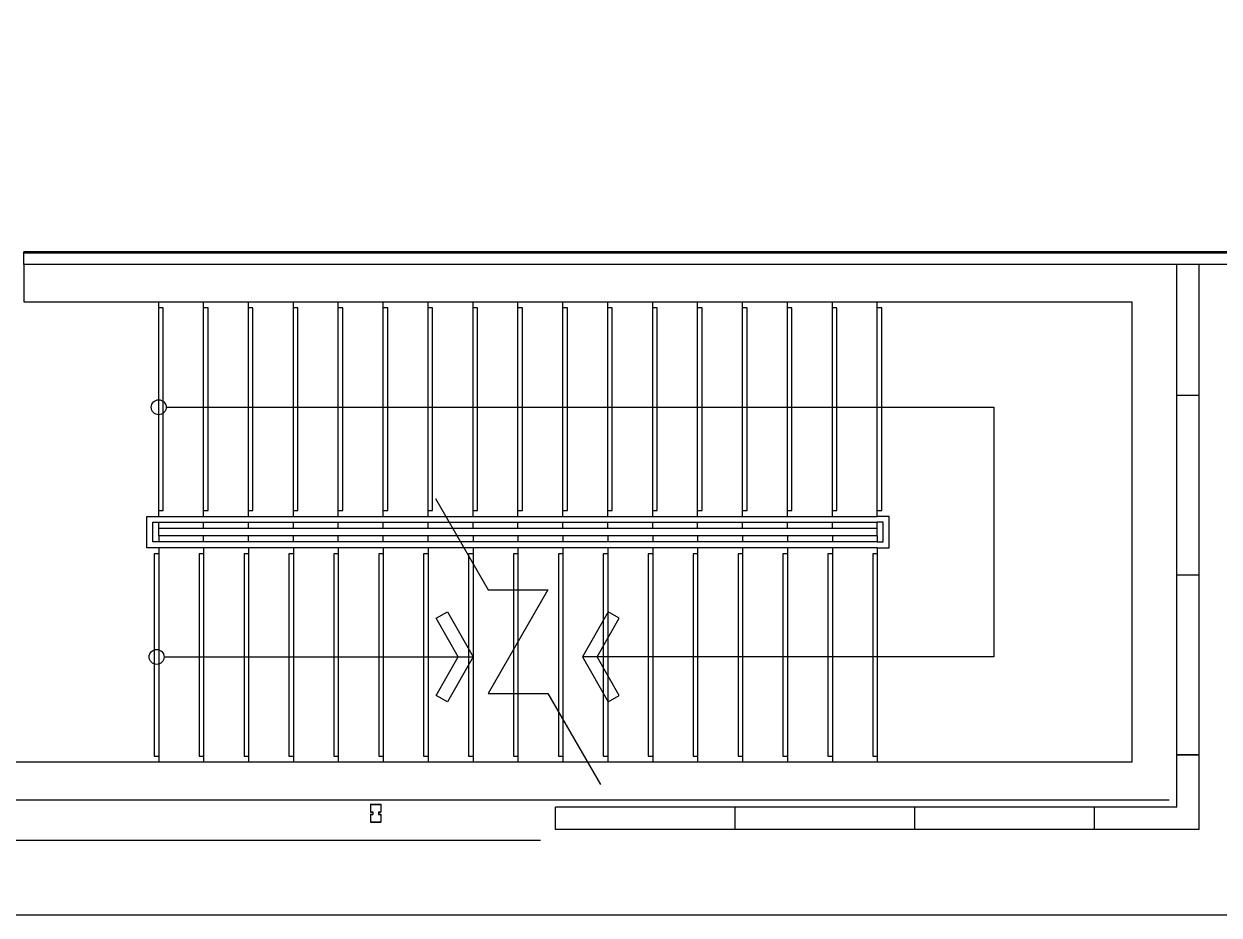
# Model space of a CAD drawing. Header units: millimetres. Extents: x 391350 to 515311, y -283575 to -199845.
# Drawn here: x 482083 to 490067, y -239526 to -233573 of the extents above; entities that cross this region are included whole.
import ezdxf

# ---------------------------------------------------------------- set-up
doc = ezdxf.new("R2010")
doc.units = ezdxf.units.MM

msp = doc.modelspace()

# ---------------------------------------------------------------- linework, layer by layer
at = {"color": 0}
for p, q in [((489933.6, -235095.3), (482083.6, -235095.3)), ((497933.6, -235095.3), (482083.6, -235095.3)), ((482083.6, -235179.8), (482083.6, -235095.3)), ((489933.6, -235104.8), (482083.6, -235104.8)), ((497983.6, -235104.8), (482083.6, -235104.8)), ((482083.6, -235179.8), (482083.6, -235429.8)), ((482433.6, -235179.8), (482083.6, -235179.8)), ((489783.6, -235179.8), (482083.6, -235179.8)), ((497983.6, -235179.8), (482083.6, -235179.8)), ((489783.6, -238804.8), (489783.6, -235179.8)), ((489933.6, -238954.8), (489933.6, -235179.8)), ((482083.6, -235429.8), (489483.6, -235429.8)), ((482983.6, -236862.3), (482983.6, -235429.8)), ((483283.6, -236862.3), (483283.6, -235429.8)), ((483583.6, -236862.3), (483583.6, -235429.8)), ((483883.6, -236862.3), (483883.6, -235429.8)), ((484183.6, -236862.3), (484183.6, -235429.8)), ((484483.6, -236862.3), (484483.6, -235429.8)), ((484783.6, -236862.3), (484783.6, -235429.8)), ((485083.6, -236862.3), (485083.6, -235429.8)), ((485383.6, -236862.3), (485383.6, -235429.8)), ((485683.6, -236862.3), (485683.6, -235429.8)), ((485983.6, -236862.3), (485983.6, -235429.8)), ((486283.6, -236862.3), (486283.6, -235429.8)), ((486583.6, -236862.3), (486583.6, -235429.8)), ((486883.6, -236862.3), (486883.6, -235429.8)), ((487183.6, -236862.3), (487183.6, -235429.8)), ((487483.6, -236862.3), (487483.6, -235429.8)), ((487783.6, -236862.3), (487783.6, -235429.8)), ((489483.6, -235429.8), (489483.6, -238504.8)), ((489933.6, -236054.8), (489783.6, -236054.8)), ((483033.6, -236133.6), (488562.6, -236133.6)), ((488562.6, -236133.6), (488562.6, -237801.1)), ((482983.6, -236862.3), (487783.6, -236862.3)), ((482943.6, -236902.3), (487783.6, -236902.3)), ((482983.6, -236942.3), (482983.6, -236902.3)), ((482983.6, -236942.3), (487783.6, -236942.3)), ((482983.6, -236992.3), (482983.6, -236942.3)), ((483283.6, -236942.3), (483283.6, -236902.3)), ((483583.6, -236942.3), (483583.6, -236902.3)), ((483883.6, -236942.3), (483883.6, -236902.3)), ((484183.6, -236942.3), (484183.6, -236902.3)), ((484483.6, -236942.3), (484483.6, -236902.3)), ((484783.6, -236942.3), (484783.6, -236902.3)), ((485083.6, -236942.3), (485083.6, -236902.3)), ((485383.6, -236942.3), (485383.6, -236902.3)), ((485683.6, -236942.3), (485683.6, -236902.3)), ((485983.6, -236942.3), (485983.6, -236902.3)), ((486283.6, -236942.3), (486283.6, -236902.3)), ((486583.6, -236942.3), (486583.6, -236902.3)), ((486883.6, -236942.3), (486883.6, -236902.3)), ((487183.6, -236942.3), (487183.6, -236902.3)), ((487483.6, -236942.3), (487483.6, -236902.3)), ((487783.6, -236942.3), (487783.6, -236902.3)), ((487783.6, -236992.3), (487783.6, -236942.3)), ((487783.6, -236992.3), (482983.6, -236992.3)), ((482983.6, -236992.3), (482983.6, -237032.3)), ((483283.6, -237032.3), (483283.6, -236992.3)), ((483583.6, -237032.3), (483583.6, -236992.3)), ((483883.6, -237032.3), (483883.6, -236992.3)), ((484183.6, -237032.3), (484183.6, -236992.3)), ((484483.6, -237032.3), (484483.6, -236992.3)), ((484783.6, -237032.3), (484783.6, -236992.3)), ((485083.6, -236992.3), (485083.6, -237032.3)), ((485383.6, -236992.3), (485383.6, -237032.3)), ((485683.6, -236992.3), (485683.6, -237032.3)), ((485983.6, -236992.3), (485983.6, -237032.3)), ((486283.6, -236992.3), (486283.6, -237032.3)), ((486583.6, -236992.3), (486583.6, -237032.3)), ((486883.6, -236992.3), (486883.6, -237032.3)), ((487183.6, -236992.3), (487183.6, -237032.3)), ((487483.6, -236992.3), (487483.6, -237032.3)), ((487783.6, -236992.3), (487783.6, -237032.3)), ((487783.6, -237072.3), (482903.6, -237072.3)), ((487783.6, -237032.3), (482943.6, -237032.3)), ((482983.6, -237072.3), (482983.6, -238504.8)), ((483283.6, -237072.3), (483283.6, -238504.8)), ((483583.6, -237072.3), (483583.6, -238504.8)), ((483883.6, -237072.3), (483883.6, -238504.8)), ((484183.6, -237072.3), (484183.6, -238504.8)), ((484483.6, -237072.3), (484483.6, -238504.8)), ((484783.6, -237072.3), (484783.6, -238504.8)), ((485083.6, -237072.3), (485083.6, -238504.8)), ((485383.6, -237072.3), (485383.6, -238504.8)), ((485683.6, -237072.3), (485683.6, -238504.8)), ((485983.6, -237072.3), (485983.6, -238504.8)), ((486283.6, -237072.3), (486283.6, -238504.8)), ((486583.6, -237072.3), (486583.6, -238504.8)), ((486883.6, -237072.3), (486883.6, -238504.8)), ((487183.6, -237072.3), (487183.6, -238504.8)), ((487483.6, -237072.3), (487483.6, -238504.8)), ((487783.6, -237072.3), (487783.6, -238504.8)), ((489933.6, -237254.8), (489783.6, -237254.8)), ((483020.2, -237801.1), (485083.6, -237801.1)), ((488562.6, -237801.1), (485813.6, -237801.1)), ((489783.6, -238454.8), (489933.6, -238454.8)), ((489933.6, -238454.8), (489783.6, -238454.8)), ((489483.6, -238504.8), (480983.6, -238504.8)), ((480733.6, -238754.8), (489733.6, -238754.8)), ((484398.4, -238784.8), (484398.4, -238837.3)), ((484398.4, -238784.8), (484468.4, -238784.8)), ((484468.4, -238784.8), (484468.4, -238837.3)), ((484398.4, -238837.3), (484413.4, -238837.3)), ((484398.4, -238852.3), (484398.4, -238904.8)), ((484398.4, -238852.3), (484413.4, -238852.3)), ((484399.6, -238786), (484399.6, -238836.1)), ((484399.6, -238786), (484467.2, -238786)), ((484399.6, -238836.1), (484414.6, -238836.1)), ((484399.6, -238853.5), (484399.6, -238903.6)), ((484399.6, -238853.5), (484414.6, -238853.5)), ((484413.4, -238837.3), (484413.4, -238852.3)), ((484414.6, -238836.1), (484414.6, -238853.5)), ((484452.2, -238836.1), (484452.2, -238853.5)), ((484452.2, -238836.1), (484467.2, -238836.1)), ((484452.2, -238853.5), (484467.2, -238853.5)), ((484453.4, -238837.3), (484468.4, -238837.3)), ((484453.4, -238837.3), (484453.4, -238852.3)), ((484453.4, -238852.3), (484468.4, -238852.3)), ((484467.2, -238786), (484467.2, -238836.1)), ((484467.2, -238853.5), (484467.2, -238903.6)), ((484468.4, -238852.3), (484468.4, -238904.8)), ((489783.6, -238804.8), (485633.6, -238804.8)), ((485633.6, -238954.8), (485633.6, -238804.8)), ((486833.6, -238954.8), (486833.6, -238804.8)), ((486833.6, -238954.8), (486833.6, -238804.8)), ((488033.6, -238954.8), (488033.6, -238804.8)), ((489233.6, -238954.8), (489233.6, -238804.8)), ((484398.4, -238904.8), (484468.4, -238904.8)), ((484399.6, -238903.6), (484467.2, -238903.6)), ((489933.6, -238954.8), (485633.6, -238954.8)), ((480933.6, -239024.8), (485533.6, -239024.8))]:
    msp.add_line(p, q, dxfattribs=at)
for points in [[(456688.9, -204650.4), (515311.2, -204650.4), (515311.2, -239525.6), (456688.9, -239525.6)], [(484911.8, -237500.4), (485083.6, -237801.1), (484911.8, -238101.8), (484837.7, -238058.6), (484984.9, -237801.1), (484837.7, -237543.5)], [(485985.5, -237500.4), (485813.6, -237801.1), (485985.5, -238101.8), (486059.6, -238058.6), (485912.4, -237801.1), (486059.6, -237543.5)]]:
    msp.add_lwpolyline(points, close=True, dxfattribs=at)
for points in [[(482983.6, -236822.3), (483013.6, -236822.3), (483013.6, -235469.8), (482983.6, -235469.8)], [(483283.6, -236822.3), (483313.6, -236822.3), (483313.6, -235469.8), (483283.6, -235469.8)], [(483583.6, -236822.3), (483613.6, -236822.3), (483613.6, -235469.8), (483583.6, -235469.8)], [(483883.6, -236822.3), (483913.6, -236822.3), (483913.6, -235469.8), (483883.6, -235469.8)], [(484183.6, -236822.3), (484213.6, -236822.3), (484213.6, -235469.8), (484183.6, -235469.8)], [(484483.6, -236822.3), (484513.6, -236822.3), (484513.6, -235469.8), (484483.6, -235469.8)], [(484783.6, -236822.3), (484813.6, -236822.3), (484813.6, -235469.8), (484783.6, -235469.8)], [(485083.6, -236822.3), (485113.6, -236822.3), (485113.6, -235469.8), (485083.6, -235469.8)], [(485383.6, -236822.3), (485413.6, -236822.3), (485413.6, -235469.8), (485383.6, -235469.8)], [(485683.6, -236822.3), (485713.6, -236822.3), (485713.6, -235469.8), (485683.6, -235469.8)], [(485983.6, -236822.3), (486013.6, -236822.3), (486013.6, -235469.8), (485983.6, -235469.8)], [(486283.6, -236822.3), (486313.6, -236822.3), (486313.6, -235469.8), (486283.6, -235469.8)], [(486583.6, -236822.3), (486613.6, -236822.3), (486613.6, -235469.8), (486583.6, -235469.8)], [(486883.6, -236822.3), (486913.6, -236822.3), (486913.6, -235469.8), (486883.6, -235469.8)], [(487183.6, -236822.3), (487213.6, -236822.3), (487213.6, -235469.8), (487183.6, -235469.8)], [(487483.6, -236822.3), (487513.6, -236822.3), (487513.6, -235469.8), (487483.6, -235469.8)], [(487783.6, -236822.3), (487813.6, -236822.3), (487813.6, -235469.8), (487783.6, -235469.8)], [(484832.4, -236744.2), (485183.6, -237352.6), (485583.6, -237352.6), (485183.6, -238045.4), (485583.6, -238045.4), (485934.9, -238653.8)], [(482983.6, -237072.3), (482903.6, -237072.3), (482903.6, -236862.3), (482983.6, -236862.3)], [(487783.6, -237072.3), (487863.6, -237072.3), (487863.6, -236862.3), (487783.6, -236862.3)], [(482983.6, -237032.3), (482943.6, -237032.3), (482943.6, -236902.3), (482983.6, -236902.3)], [(487783.6, -237032.3), (487823.6, -237032.3), (487823.6, -236902.3), (487783.6, -236902.3)], [(482983.6, -237112.3), (482953.6, -237112.3), (482953.6, -238464.8), (482983.6, -238464.8)], [(483283.6, -237112.3), (483253.6, -237112.3), (483253.6, -238464.8), (483283.6, -238464.8)], [(483583.6, -237112.3), (483553.6, -237112.3), (483553.6, -238464.8), (483583.6, -238464.8)], [(483883.6, -237112.3), (483853.6, -237112.3), (483853.6, -238464.8), (483883.6, -238464.8)], [(484183.6, -237112.3), (484153.6, -237112.3), (484153.6, -238464.8), (484183.6, -238464.8)], [(484483.6, -237112.3), (484453.6, -237112.3), (484453.6, -238464.8), (484483.6, -238464.8)], [(484783.6, -237112.3), (484753.6, -237112.3), (484753.6, -238464.8), (484783.6, -238464.8)], [(485083.6, -237112.3), (485053.6, -237112.3), (485053.6, -238464.8), (485083.6, -238464.8)], [(485383.6, -237112.3), (485353.6, -237112.3), (485353.6, -238464.8), (485383.6, -238464.8)], [(485683.6, -237112.3), (485653.6, -237112.3), (485653.6, -238464.8), (485683.6, -238464.8)], [(485983.6, -237112.3), (485953.6, -237112.3), (485953.6, -238464.8), (485983.6, -238464.8)], [(486283.6, -237112.3), (486253.6, -237112.3), (486253.6, -238464.8), (486283.6, -238464.8)], [(486583.6, -237112.3), (486553.6, -237112.3), (486553.6, -238464.8), (486583.6, -238464.8)], [(486883.6, -237112.3), (486853.6, -237112.3), (486853.6, -238464.8), (486883.6, -238464.8)], [(487183.6, -237112.3), (487153.6, -237112.3), (487153.6, -238464.8), (487183.6, -238464.8)], [(487483.6, -237112.3), (487453.6, -237112.3), (487453.6, -238464.8), (487483.6, -238464.8)], [(487783.6, -237112.3), (487753.6, -237112.3), (487753.6, -238464.8), (487783.6, -238464.8)]]:
    msp.add_lwpolyline(points, dxfattribs=at)
for centre in [(482983.6, -236133.6), (482970.2, -237801.1)]:
    msp.add_circle(centre, 50, dxfattribs=at)

doc.saveas('drawing.dxf')
